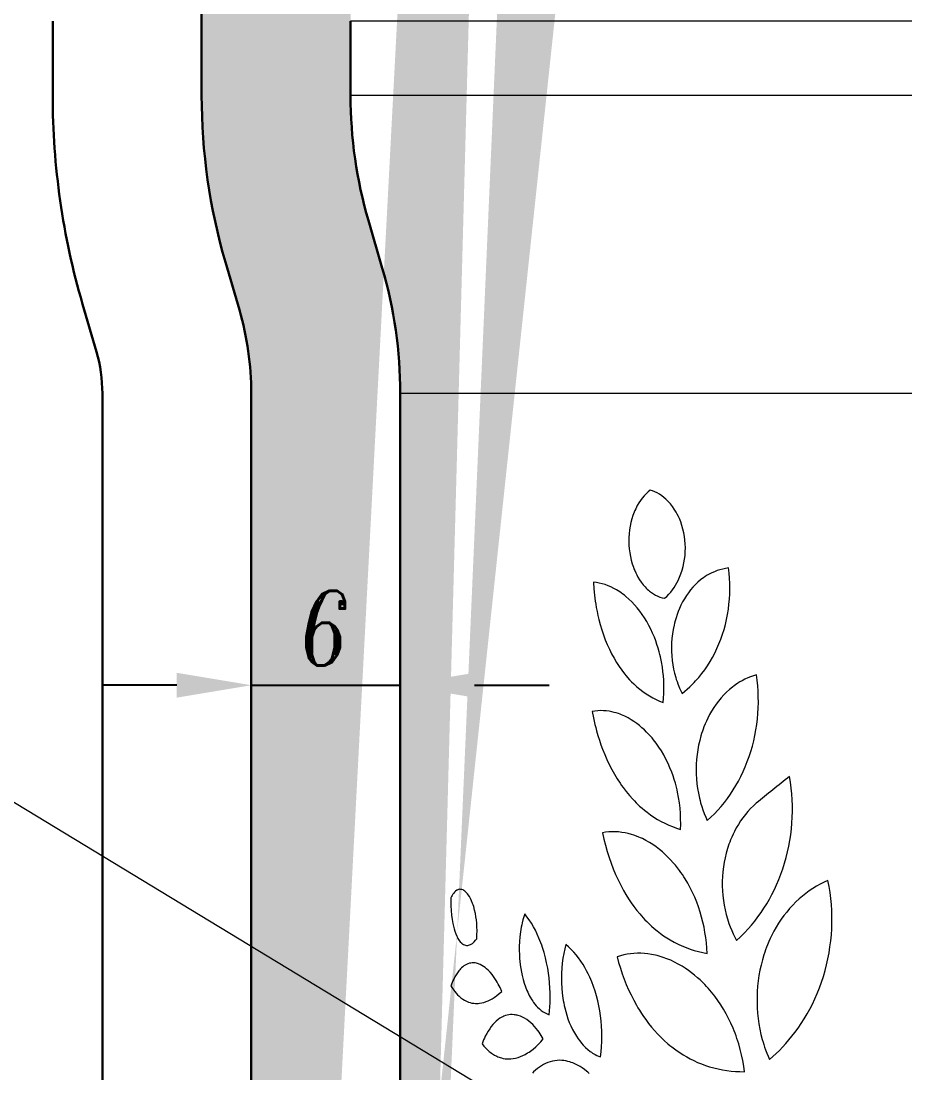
# Model space of a CAD drawing. Extents: x -234 to 1000, y -95 to 506.
# Drawn here: x 266.18 to 301.79, y 128.55 to 170.93 of the extents above; entities that cross this region are included whole.
import ezdxf

# ---------------------------------------------------------------- set-up
doc = ezdxf.new("R2010")
doc.units = 0
doc.header["$LTSCALE"] = 7
doc.header["$MEASUREMENT"] = 0
doc.layers.get('0').update_dxf_attribs({"linetype": 'CONTINUOUS', "lineweight": 15})
doc.layers.add('3', color=3, linetype='CONTINUOUS', lineweight=30)
doc.layers.add('8', color=250, linetype='CONTINUOUS', lineweight=15)
doc.styles.add('ITALICT', font='ITALICT.shx', dxfattribs={"width": 0.8, "height": 3})
doc.dimstyles.get("Standard").update_dxf_attribs({"dimtxt": 3, "dimasz": 3, "dimexe": 0.5, "dimexo": 0.5, "dimgap": 0.8, "dimtad": 1, "dimdsep": 46, "dimtxsty": 'ITALICT', "dimcen": 0.09, "dimazin": 2, "dimtfac": 1, "dimtmove": 0, "dimatfit": 3, "dimfxl": 1, "dimtolj": 1, "dimtzin": 0, "dimarcsym": 0})

# ---------------------------------------------------------------- blocks, each defined once
blk = doc.blocks.new('*D96')
at = {"color": 0, "lineweight": -2, "transparency": 16777216}
for p, q in [((272.4560759354107, 144.168280653143), (269.4560759354107, 144.168280653143)), ((275.4560759354107, 144.168280653143), (281.4560759354107, 144.168280653143)), ((284.4560759354107, 144.168280653143), (287.4560759354107, 144.168280653143))]:
    blk.add_line(p, q, dxfattribs=at)
at = {"color": 0, "transparency": 16777216}
for points in [[(272.4560759354107, 144.668280653143), (272.4560759354107, 143.668280653143), (275.4560759354107, 144.168280653143)], [(284.4560759354107, 144.668280653143), (284.4560759354107, 143.668280653143), (281.4560759354107, 144.168280653143)]]:
    blk.add_solid(points, dxfattribs=at)
at = {"color": 0, "transparency": 16777216, "insert": (278.4560759354107, 146.468280653143), "char_height": 3, "attachment_point": 5, "style": 'ITALICT'}
blk.add_mtext('\\A1;6', dxfattribs=at)

msp = doc.modelspace()

# ---------------------------------------------------------------- hatches: boundary and pattern name
at = {"layer": '8'}
h = msp.add_hatch(dxfattribs=at)
h.set_pattern_fill('DOTS', color=256, scale=15)
h.set_pattern_definition([(0, (0, 0), (0.46875, 0.9375), [0, -0.9375])])
edge = h.paths.add_edge_path()
edge.add_arc((295.40578817177, 286.325430056626), 5.000312179252119, 324.8539540579862, 330.0004993883266)
edge.add_arc((287.2587902111896, 280.8253117107142), 2.99999999999665, 340.278942250736, 450)
edge.add_line((273.4560881424421, 20.98490003489415), (273.4560881424421, 38.42531171071087))
edge.add_arc((297.4540556853615, 38.42569578672938), 23.997967545993, 163.7392040417844, 180.0009169916091)
edge.add_line((274.8055567398424, 46.48073089709202), (274.4160761819728, 45.14536443480809))
edge.add_arc((272.4560881424421, 54.89744923615478), 3, 334.791226949878, 359.9999999999999)
edge.add_arc((271.9255559707997, 47.32072826036973), 3, 343.739847747605, 377.1979934699169)
edge.add_arc((281.9560881424421, 50.42531171071087), 7.500000668880452, 154.7912269498781, 197.1979934699171)
edge.add_line((275.4560881424421, 54.89744923615477), (275.4560881424421, 70.95317423132276))
edge.add_arc((272.4560881424421, 70.95317423132276), 3, 359.9999999999999, 385.2087728227407)
edge.add_arc((272.4560881424421, 79.89744919009898), 3, 334.7912271772591, 359.9999999999999)
edge.add_arc((281.9560881424421, 75.42531171071086), 7.500000649264178, 154.7912271772591, 205.2087728227407)
edge.add_line((275.4560881424421, 79.89744919009898), (275.4560881424421, 155.9253117107109))
edge.add_arc((263.4550842471762, 155.9250527563908), 12.00100389805967, 0.001236312374883255, 16.26008745299724)
edge.add_line((274.9760548660755, 159.2853102702883), (274.4160573074817, 161.2053084392336))
edge.add_arc((297.4540556938767, 167.9249123790231), 23.9979675547571, 179.9990465850792, 196.2606350217499)
edge.add_line((273.4560881424421, 167.9253117107109), (273.4560881424421, 170.9253117107109))
edge.add_arc((399.4518916317252, 170.9258350595651), 125.99580349037, 170.5126619498151, 180.0002379895182)
edge.add_line((289.5881140162608, 277.9142879168995), (275.1794522185306, 191.6936779778323))
edge.add_arc((300.4370884550348, 276.1013327832954), 10.9994114701485, 160.2789422507346, 170.5130522220694)
edge.add_arc((346.6561182035185, 35.42531382134128), 67.20003006107632, 180.000001799556, 188.9892971125257)
edge.add_line((279.4560881424422, 35.42531171071084), (279.4560881424422, 38.42531171071084))
edge.add_arc((297.4540557353002, 38.42569577593676), 17.99796759695586, 163.7392040504338, 180.0012226556353)
edge.add_line((280.7360564041609, 45.38530316578896), (280.1760588455672, 43.46530499684365))
edge.add_arc((263.4599618841935, 50.42475327451174), 17.99609677850042, 343.7379944170088, 354.4830391178106)
edge.add_arc((280.8747756107327, 48.74255608117423), 0.5002251555612841, 354.4987975325045, 417.2648751053239)
edge.add_arc((281.9560881424422, 50.42531171071084), 1.500000668880452, 120.0000802926176, 237.2794860968102)
edge.add_arc((280.9561296716203, 52.15733931313299), 0.4999584709857929, 299.9969671046495, 360.0014672205528)
edge.add_line((281.4560881424422, 52.15735211598427), (281.4560881424422, 73.69325604664833))
edge.add_arc((280.9560802861939, 73.69325561763553), 0.50000785624852, 4.916047324820468e-05, 59.99976407107008)
edge.add_arc((281.9560881424422, 75.42531171071083), 1.500000649264178, 120.0000939530011, 239.9999197073824)
edge.add_arc((280.9561295974652, 77.15733933327566), 0.4999585451403595, 299.9969323260482, 360.0014649119636)
edge.add_line((281.4560881424422, 77.15735211598427), (281.4560881424422, 155.9253117107108))
edge.add_arc((263.4550842926921, 155.9250527662102), 18.00100385161253, 0.0008241999801786615, 16.26010906215272)
edge.add_line((280.7360564041609, 160.9653049968437), (280.1760588455672, 162.885303165789))
edge.add_arc((297.454055761982, 167.9249123916932), 17.99796762396967, 179.9987287845567, 196.2607959410545)
edge.add_line((279.4560881424422, 167.9253117107108), (279.4560881424422, 170.9253117107108))
edge.add_arc((399.4518916394022, 170.9258350585984), 119.9958034981012, 170.5126619499565, 180.0002498889486)
edge.add_line((295.5060478114372, 276.9253189609114), (281.0973845291609, 190.7047001384452))
edge.add_arc((300.4370871849795, 276.1013333041896), 4.99941013179629, 144.8510903737385, 170.5134208727572)
edge.add_line((299.4944801788179, 283.4469374716991), (296.3492766190047, 278.9795109294608))
edge.add_line((280.2810759354109, 24.92531171071008), (271.5342093656487, 19.87530192258959))
edge.add_line((299.7362073369774, 283.8253117107108), (287.2587902111896, 283.8253117107108))
h.paths.add_polyline_path([(295.2962778504327, 275.2522661111478), (295.4356193679956, 283.3582114136777), (291.6861733029488, 283.4226645385416), (291.5468317853859, 275.3167192360117)], flags=25)
h.paths.add_polyline_path([(276.8489330782679, 144.218280653143), (280.0632187925536, 144.218280653143), (280.0632187925536, 148.718280653143), (276.8489330782679, 148.718280653143)], flags=24)
h.paths.add_polyline_path([(278.0732675214168, 25.70722447784451), (278.0732675214168, 33.52865304927308), (274.3232675214168, 33.52865304927308), (274.3232675214168, 25.70722447784451)], flags=24)

# ---------------------------------------------------------------- linework, layer by layer
msp.add_line((223.3615863571325, 165.2330073771417), (288.0963164139263, 125.9933811687187))
at = {"layer": '3', "lineweight": 30, "ltscale": 0.075}
for p, q in [((267.4560881424421, 167.9253117107109), (267.4560881424421, 170.9253117107109)), ((273.4560881424421, 167.9253117107109), (273.4560881424421, 170.9253117107109)), ((279.4560881424422, 167.9253117107109), (279.4560881424422, 170.9253117107109))]:
    msp.add_line(p, q, dxfattribs=at)
at = {"layer": '3', "lineweight": 30, "ltscale": 0.0499999389648647}
for p, q in [((280.736056404161, 160.9653049968437), (280.1760588455672, 162.885303165789)), ((274.9760548660755, 159.2853102702884), (274.4160573074817, 161.2053084392337)), ((269.21605332799, 157.605315543733), (268.6560699250932, 159.5252651794559))]:
    msp.add_line(p, q, dxfattribs=at)
at = {"layer": '3', "lineweight": 30}
for p, q in [((269.4560881424421, 80.52433294327449), (269.4560881424421, 155.9253117107109)), ((275.4560881424421, 79.89744919009904), (275.4560881424421, 155.9253117107109)), ((281.4560881424422, 77.15735211598432), (281.4560881424422, 155.9253117107109))]:
    msp.add_line(p, q, dxfattribs=at)
for centre, radius, start, end in [((399.4518916317253, 170.9258350595652), 125.99580349037, 170.5126619498153, 180.0002379895182), ((297.4540556614878, 167.924912372023), 29.99796752170374, 179.9992372676117, 196.2606350262369), ((297.4540556938767, 167.9249123790232), 23.9979675547571, 179.9990465850792, 196.2606350217501), ((297.4540557619821, 167.9249123916933), 17.99796762396967, 179.9987287845567, 196.2607959410544), ((263.4550842926922, 155.9250527662102), 18.00100385161253, 0.000824199980178669, 16.26010906215279), ((263.4550842471763, 155.9250527563908), 12.00100389805967, 0.001236312374883251, 16.26008745299712), ((263.4550841106119, 155.9250527269282), 6.001004037418632, 0.002472699172012176, 16.26002256940744)]:
    msp.add_arc(centre, radius, start, end, dxfattribs=at)
at = {"layer": '8'}
for p, q in [((313.2560759354106, 170.9253117107109), (279.4560759354107, 170.9253117107109)), ((313.2560759354106, 167.9253117107109), (279.4560759354107, 167.9253117107109)), ((313.2560759354106, 155.9253117107109), (281.4560759354107, 155.9253117107109))]:
    msp.add_line(p, q, dxfattribs=at)
for points in [[(291.5309019852153, 152.0304600261406), (291.4439268875591, 151.9591251872734), (291.3608427811138, 151.8811832927422), (291.2818327713481, 151.7969852946953), (291.2071257400981, 151.7069584392265), (291.1368742752544, 151.6114689372734), (291.0712157059185, 151.5109440349297), (291.010302619981, 151.4057804607109), (290.9770384598247, 151.3425480388359), (290.9454222488872, 151.2779575847343), (290.9154234695903, 151.2119328044609), (290.8871031570903, 151.1447178386406), (290.8356810379497, 151.0071903728203), (290.7911101150981, 150.8658329509453), (290.753466682481, 150.721225407), (290.7225828934185, 150.5730015300468), (290.6987639236919, 150.4225956462578), (290.6819945145122, 150.2705265544609), (290.6723051834575, 150.1173435710625), (290.6697111893169, 149.9636265300468), (290.6742277908794, 149.8099400066093), (290.685839729356, 149.6568485759453), (290.7045622635356, 149.504932072039), (290.7303648758403, 149.354770328875), (290.76324756627, 149.2069736980156), (290.8031492996685, 149.0621220134453), (290.8500242996685, 148.9208408855156), (290.8760557938091, 148.8517185710625), (290.9037962723247, 148.7837101482109), (290.9434691238872, 148.6949039958672), (290.986132698106, 148.6084019206718), (291.0317564774028, 148.5243870280937), (291.0973387527935, 148.416309025164), (291.16803272252, 148.3134495280937), (291.24371631627, 148.2162968181328), (291.3241911697856, 148.125293400164), (291.366503791856, 148.0819126628593), (291.4099455643169, 148.0402714275078), (291.4537840652935, 148.001025822039), (291.4986449051372, 147.9635807536797), (291.5785094070903, 147.9032322429375), (291.6611357498638, 147.8486210368828), (291.7463255691997, 147.7999760173515), (291.8338194656841, 147.7575108073906), (291.923388557481, 147.7214085124687), (292.0147429275981, 147.6918369792656), (292.1075926590435, 147.6689030193047)], [(292.1075926590435, 147.6689030193047), (292.1935301590435, 147.7470432780937), (292.2758665848247, 147.831348087664), (292.3542815018169, 147.9213902019218), (292.4284697342388, 148.0167271159843), (292.489794807481, 148.1042057536797), (292.5476408768169, 148.1952396892265), (292.6019163895122, 148.289584782), (292.6524992752544, 148.386996891375), (292.6840849686138, 148.4533878825859), (292.7139616775981, 148.5209538005547), (292.7422209549419, 148.589893009539), (292.7687254715435, 148.6598545573906), (292.8162871170513, 148.8023258708672), (292.8566313553325, 148.9480778239922), (292.8896361160747, 149.0965000652031), (292.9152098465435, 149.2470585368828), (292.9332762527935, 149.3991734050468), (292.9437895584575, 149.5523258708672), (292.9467345047466, 149.7051884196953), (292.9421721268169, 149.8579899333672), (292.9301024246685, 150.0102268718437), (292.9105711746685, 150.1613346599297), (292.8836241531841, 150.3107792400078), (292.8493376541606, 150.4579960368828), (292.8078032303325, 150.6024204753593), (292.7591429520122, 150.7435032390312), (292.7321806717388, 150.8126255534843), (292.7034941483013, 150.8806797527031), (292.6626158524028, 150.9696842693047), (292.6187620926372, 151.0565067790703), (292.5719939041606, 151.1410099528984), (292.5003386307231, 151.2572666667656), (292.4230986404888, 151.3679386638359), (292.3824797440044, 151.4210239909843), (292.3405638504497, 151.4725071452812), (292.2827025223247, 151.5385777019218), (292.22272022252, 151.6015659831718), (292.160693244981, 151.6613194011406), (292.0781279373638, 151.7331425212578), (291.9926176834575, 151.7990757487968), (291.9044371414653, 151.8587986491875), (291.8138609695903, 151.9120518230156), (291.7212096024028, 151.9585606120781), (291.626772956895, 151.9981113933281), (291.5309019852153, 152.0304600261406)], [(294.6823149490825, 148.8905521892265), (294.5670653152935, 148.8732487224297), (294.452929573106, 148.8497044109062), (294.340136604356, 148.8199497722343), (294.2289610672466, 148.7840916179375), (294.1196013260356, 148.7422062419609), (294.0122862625591, 148.6944004558281), (293.9072294998638, 148.6407963298515), (293.82721241002, 148.5952030681328), (293.7487517166606, 148.5462528728203), (293.6719542313091, 148.4940220378593), (293.6154967117778, 148.4527622722343), (293.5600615311138, 148.4097324870781), (293.4523192215435, 148.3185612224297), (293.3489867020122, 148.2207981609062), (293.2502470779888, 148.1167942546562), (293.1575804520122, 148.0084110759453), (293.0697203445903, 147.8946262859062), (292.9868346024028, 147.7757298015312), (292.9090147781841, 147.6521030925468), (292.8363829422466, 147.5240513347343), (292.7690001297466, 147.3919407390312), (292.7069731522075, 147.2561069987968), (292.6571226883403, 147.1344639323906), (292.6114378738872, 147.0104557536797), (292.5699492264263, 146.8843113445), (292.5327025223247, 146.7562443278984), (292.5102110672466, 146.6699100993828), (292.4896117020122, 146.5828892253593), (292.4540892410747, 146.407016422625), (292.4265929031841, 146.2323643230156), (292.4064207840435, 146.056201603289), (292.393603401231, 145.878955509539), (292.3881254959575, 145.7011143230156), (292.3900175858013, 145.5231052898125), (292.3992644119731, 145.3454166911797), (292.4158659744731, 145.1685215495781), (292.4398222733013, 144.9928776286797), (292.4711180496685, 144.8189884685234), (292.5097227859966, 144.6473270915703), (292.5556059647075, 144.4783817790703), (292.5815153885356, 144.3942753337578), (292.6092711258403, 144.3110538982109), (292.6382780838481, 144.2303349040703), (292.6690245438091, 144.1505924724297), (292.713183479356, 144.0448490642265), (292.7604857254497, 143.9411045573906), (292.8109007645122, 143.8395115398125)], [(292.8109007645122, 143.8395115398125), (292.9188872147075, 143.9242588542656), (293.024706916856, 144.0134312175468), (293.1282683182231, 144.1068760417656), (293.2294188309185, 144.2044559978203), (293.2953215408794, 144.2716099284843), (293.3600798416606, 144.3405033611015), (293.4239226150981, 144.4113651775078), (293.4865294266216, 144.4838902019218), (293.6077452469341, 144.6334263347343), (293.7237273025981, 144.7890659831718), (293.8342619705669, 144.950473453875), (293.9391661453716, 145.1172825359062), (294.0382414627544, 145.2891575359062), (294.1312895584575, 145.4657780193047), (294.2187224197856, 145.6479679607109), (294.2997618484966, 145.834277775164), (294.3742705154888, 146.0243717693047), (294.4420958328716, 146.2178989909843), (294.5031615066997, 146.4145084880547), (294.5573607254497, 146.6138645671562), (294.6045714188091, 146.8156315349297), (294.6447478104106, 147.0194584392265), (294.67779834752, 147.2250095866875), (294.7036925125591, 147.4319492839531), (294.7223845291606, 147.6399113200859), (294.7338438797466, 147.8485905193047), (294.7380400467388, 148.0576206706718), (294.7349730301372, 148.2666660808281), (294.7246428299419, 148.475391056414), (294.707079963731, 148.6834751628593), (294.6823149490825, 148.8905521892265)], [(289.2424193191997, 148.3177677653984), (289.2431059647075, 148.3039280437187), (289.2599211502544, 148.0517307780937), (289.284487800645, 147.8006626628593), (289.2996702957622, 147.6757084392265), (289.3168059158794, 147.5512119792656), (289.3358794022075, 147.4272190593437), (289.3569060135356, 147.3038059734062), (289.387988166856, 147.1402622722343), (289.4225340652935, 146.9779850505547), (289.4605742264263, 146.8171268962578), (289.5158110428325, 146.6084171794609), (289.5770750809185, 146.4027592204765), (289.6443663406841, 146.200488712664), (289.7177000809185, 146.00198712575), (289.7970915604106, 145.8076054118828), (289.8825102615825, 145.6176945232109), (289.9739561844341, 145.4326206706718), (290.0713988113872, 145.252734806414), (290.1693907547466, 145.0871769450859), (290.2727080154888, 144.9269596599297), (290.3813200760356, 144.7723881267265), (290.4951353836528, 144.6237980388359), (290.5539732742778, 144.5518375896172), (290.614077644395, 144.481494572039), (290.6961699295513, 144.3902927898125), (290.7804594803325, 144.3021275066093), (290.8669005203716, 144.217075016375), (290.9854460525981, 144.108676578875), (291.1076231766216, 144.0061985515312), (291.2333403397075, 143.9098240398125), (291.3624602127544, 143.8197514079765), (291.4948149490825, 143.736133243914), (291.6302519608013, 143.6591679118828), (291.76861866002, 143.5889622234062), (291.9097014236919, 143.525684025164), (292.0533171463481, 143.4694553874687)], [(292.0533171463481, 143.4694553874687), (292.0689421463481, 143.6498905681328), (292.0788451004497, 143.8311192058281), (292.0829802322856, 144.0127598308281), (292.0813780594341, 144.19436993825), (292.07428272252, 144.3708073161797), (292.0617399979106, 144.5467411540703), (292.0437804031841, 144.7219425700859), (292.0204344559185, 144.8961369060234), (291.9853087234966, 145.1036564372734), (291.9425230789653, 145.3089329265312), (291.918276863145, 145.4106022380547), (291.892138557481, 145.511523868914), (291.849429206895, 145.6614414714531), (291.8025694656841, 145.8093906902031), (291.7515898514263, 145.9551731609062), (291.6965513992778, 146.0985905193047), (291.6273222733013, 146.2626530193047), (291.552783088731, 146.42288556325), (291.4730711746685, 146.5789829753593), (291.3883086014263, 146.7305943034843), (291.2986632156841, 146.8773991130547), (291.2043028641216, 147.0190617107109), (291.1053801346294, 147.1552464030937), (291.0021086502544, 147.2856174968437), (290.894579963731, 147.409961368914), (290.7830992508403, 147.5278049968437), (290.6678953934185, 147.6388126872734), (290.5492583084575, 147.7426334880547), (290.4887266922466, 147.7917515300468), (290.4274321365825, 147.8389469646172), (290.3654356766216, 147.8841740153984), (290.3027373123638, 147.9274021648125), (290.2394133377544, 147.9685856364922), (290.1754790115825, 148.0076786540703), (290.0622893143169, 148.0709873698906), (289.9476195145122, 148.1276127361015), (289.8317137527935, 148.1773563884453), (289.7148314285747, 148.2200657390312), (289.5971861649028, 148.2555881999687), (289.479052619981, 148.2837864421562), (289.3607207108013, 148.3045383952812), (289.2424193191997, 148.3177677653984)], [(295.8059416580669, 144.5889317058281), (295.6884947586528, 144.5514713786797), (295.5726805496685, 144.5088535808281), (295.4586363602153, 144.4611698650078), (295.3465452957622, 144.408481266375), (295.2365446854106, 144.350879337664), (295.1465941238872, 144.2992130778984), (295.0582762527935, 144.2442661784843), (294.9716826248638, 144.1861149333672), (294.9079161453716, 144.1404453777031), (294.8451720047466, 144.0930363200859), (294.7229338455669, 143.9931522868828), (294.6053190994731, 143.8868595622734), (294.4923735428325, 143.7743259929375), (294.3842802811138, 143.6558414958672), (294.2811766434185, 143.5316959880547), (294.1832152176372, 143.4021793864922), (294.0905333328716, 143.2675968669609), (294.003237800645, 143.1282993816093), (293.921435432481, 142.9845615886406), (293.8451872635356, 142.8367344402031), (293.7917052078716, 142.7233616374687), (293.7414122391216, 142.6079899333672), (293.6943541336528, 142.490771915789), (293.6613035965435, 142.4020573161797), (293.6300841141216, 142.3124271892265), (293.6004668045513, 142.2212711833672), (293.5727110672466, 142.1293064616875), (293.5229826736919, 141.943881657), (293.4806700516216, 141.755908634539), (293.4458342361919, 141.5657993816093), (293.418276863145, 141.3725163005547), (293.3983183670513, 141.1779057048515), (293.3859740066997, 140.9823490642265), (293.3812285233013, 140.7863041423515), (293.3841124344341, 140.5901676677422), (293.3946257400981, 140.3943821452812), (293.4127684402935, 140.1993748210625), (293.4385100174419, 140.0055729411797), (293.4718504715435, 139.8134495280937), (293.51275928502, 139.6234165691093), (293.5360441971294, 139.52933087575), (293.5612059402935, 139.4359318278984), (293.6053801346294, 139.2880741618828), (293.654345588731, 139.1423527263359), (293.708056526231, 138.9990116618828), (293.7664824295513, 138.8582493327812), (293.8296080399028, 138.7203098796562)], [(293.8296080399028, 138.7203098796562), (293.9754362869731, 138.8527103923515), (294.1172667313091, 138.9916721843437), (294.2548857498638, 139.1369663737968), (294.3880797195903, 139.2883030437187), (294.516650276231, 139.4454533122734), (294.6403685379497, 139.6081120036797), (294.759081916856, 139.7760502361015), (294.872607307481, 139.9489933513359), (294.980776863145, 140.1266514323906), (295.0834379959575, 140.3087650798515), (295.1804381180278, 140.4950748943047), (295.2716551590435, 140.6853214763359), (295.3593474197856, 140.8849369548515), (295.4406462479106, 141.0881535075859), (295.515429573106, 141.2946506999687), (295.5835905838481, 141.5041691325859), (295.6450377274028, 141.7164036296562), (295.6996641922466, 141.9310642741875), (295.7474089432231, 142.1478458903984), (295.7881956863872, 142.3664738200859), (295.8219786453716, 142.5866428874687), (295.8487120438091, 142.8080479167656), (295.8683348465435, 143.0304142497734), (295.8808317947856, 143.2534367107109), (295.8861876297466, 143.4768101237968), (295.8844023514263, 143.7002750896172), (295.8754607010356, 143.9235111736015), (295.8593931961528, 144.1462131999687), (295.8361998367778, 144.3681217693047), (295.8059416580669, 144.5889317058281)], [(292.7503386307231, 138.3614994548515), (292.7572966385356, 138.5764805339531), (292.7563658524028, 138.7916294597343), (292.7475615311138, 139.0065189861015), (292.7308684158794, 139.2207218669609), (292.706347541856, 139.4338108562187), (292.6740141678325, 139.6453587077812), (292.6339598465435, 139.8549229167656), (292.6110411453716, 139.9588200114922), (292.586230354356, 140.0620762370781), (292.54547412877, 140.2155796550468), (292.5004912186138, 140.3673130534843), (292.4513579178325, 140.5170628093437), (292.3981047440044, 140.6646610759453), (292.3263731766216, 140.8446232341484), (292.2485228348247, 141.0206028484062), (292.1646757889263, 141.1922794841484), (292.074999885606, 141.3592411540703), (291.9796629715435, 141.5211369060234), (291.8788328934185, 141.6775852702812), (291.7727232742778, 141.8282047771172), (291.6615782547466, 141.9725834392265), (291.6041746902935, 142.0423161052422), (291.5455961990825, 142.1103550456718), (291.4657316971294, 142.1983219646172), (291.3839293289653, 142.2830845378593), (291.3002501297466, 142.3644901775078), (291.1974974441997, 142.4576298259453), (291.09234912877, 142.5456120036797), (290.9849577713481, 142.6282383464531), (290.8755064774028, 142.7053410075859), (290.7641783524028, 142.7767368816093), (290.6376372147075, 142.8496281169609), (290.5092497635356, 142.9149204753593), (290.3793059158794, 142.9724155925468), (290.3138304520122, 142.9981571696953), (290.2480803299419, 143.0218845866875), (290.1600523758403, 143.0503117107109), (290.0717039871685, 143.0750614665703), (289.9830961990825, 143.0960575603203), (289.8689909744731, 143.117480900164), (289.7548552322856, 143.1325871013359), (289.6408720779888, 143.1412846111015), (289.5272856522075, 143.1435734294609), (289.4142638016216, 143.1393772624687), (289.3020354080669, 143.1287266277031), (289.1907988358013, 143.1115910075859)], [(289.1907988358013, 143.1115910075859), (289.2427092361919, 142.8492771648125), (289.3018980789653, 142.5898014568047), (289.3342467117778, 142.4612614177422), (289.3684111404888, 142.3335758708672), (289.4231138992778, 142.1437565349297), (289.4819670486919, 141.9561649821953), (289.544970588731, 141.7709843181328), (289.6121702957622, 141.5883823894218), (289.6958342361919, 141.3788639568047), (289.785204963731, 141.1734196208672), (289.8802672195903, 140.9723545573906), (289.9810362625591, 140.7759586833672), (290.0874968338481, 140.5845524333672), (290.1996184158794, 140.3984409831718), (290.3173704910747, 140.2179295085625), (290.3783446121685, 140.1298710368828), (290.4407072830669, 140.0433231853203), (290.5634794998638, 139.882617618914), (290.691226081895, 139.727817203875), (290.8238707352153, 139.5791965984062), (290.8924284744731, 139.5068546794609), (290.9621763992778, 139.4361607097343), (291.0322447586528, 139.3679996989922), (291.1034727859966, 139.3015171550468), (291.2007933426372, 139.2150303386406), (291.300097541856, 139.1316868327812), (291.4013701248638, 139.051562931414), (291.539370613145, 138.9498325847343), (291.6806517410747, 138.8540684245781), (291.8251066971294, 138.764438297625), (291.9725981522075, 138.6810337566093), (292.1229887772075, 138.6039921306328), (292.2761107254497, 138.5334354900078), (292.4318266678325, 138.4694401286797), (292.5899687576763, 138.4120975993828), (292.7503386307231, 138.3614994548515)], [(295.0123320389263, 133.8869511150078), (295.1713438797466, 134.0347019695), (295.3260222244731, 134.1891972087578), (295.4760161209575, 134.3500706218437), (295.6125670242778, 134.5069157146172), (295.7446623611919, 134.668994572039), (295.872119026231, 134.8360935710625), (295.9948149490825, 135.0080296062187), (296.1125670242778, 135.1845432780937), (296.2252379227153, 135.3654514812187), (296.3326903152935, 135.5504795573906), (296.4347868729106, 135.7394444011406), (296.5313902664653, 135.9321018718437), (296.6224089432231, 136.128223087664), (296.7132139969341, 136.3410679362968), (296.797411994981, 136.5573307536797), (296.8748656082622, 136.7767368816093), (296.9454985428325, 136.9990421794609), (297.0092039871685, 137.2239414714531), (297.0658903885356, 137.4511753581718), (297.1154814529888, 137.680453922625), (297.1579314041606, 137.9115177653984), (297.1931486893169, 138.1440617107109), (297.2211180496685, 138.3778111003593), (297.2417937088481, 138.6124912761406), (297.2551451492778, 138.8478275798515), (297.2611571121685, 139.0835300945), (297.259814338731, 139.3193241618828), (297.2511168289653, 139.5549198650078), (297.2350951004497, 139.7900425456718), (297.2117491531841, 140.0244175456718), (297.1811247635356, 140.2577549480156), (297.1432524490825, 140.4897800945)], [(295.8041563797466, 139.4107243083672), (295.6867247391216, 139.3057285808281), (295.57379444127, 139.1948582195), (295.4655333328716, 139.0783573650078), (295.362109260606, 138.9564854167656), (295.2636442947856, 138.8295322917656), (295.1702910233013, 138.6977573894218), (295.0821409988872, 138.5614506267265), (294.999316291856, 138.4209171794609), (294.9218931961528, 138.276416447039), (294.8674040604106, 138.1656376384453), (294.8160429764263, 138.0529209636406), (294.7678252029888, 137.9383884929375), (294.7337218094341, 137.8513828777031), (294.7014189529888, 137.763476993914), (294.6421995926372, 137.5851780437187), (294.5902281570903, 137.4039341472343), (294.5455199051372, 137.2201115153984), (294.5081358719341, 137.0341373943047), (294.478076057481, 136.8463932536797), (294.45514209752, 136.6550022624687), (294.439745979356, 136.4625584148125), (294.4319029617778, 136.2694736980156), (294.4316130447856, 136.0761448405937), (294.4388914871685, 135.8829533122734), (294.4537230301372, 135.6903416179375), (294.476122932481, 135.4986912273125), (294.5060454178325, 135.3084446452812), (294.5434904861919, 135.1199986003593), (294.588427619981, 134.9337803386406), (294.6407957840435, 134.7502323650078), (294.6697722244731, 134.6595798991875), (294.7005797195903, 134.5697361491875), (294.7536955643169, 134.4278446696953), (294.8114653397075, 134.2884098552422), (294.8738585281841, 134.151645328875), (294.9408293533794, 134.0177494548515), (295.0123320389263, 133.8869511150078)], [(293.8191099930278, 133.366000797625), (293.8087797928325, 133.5785099528984), (293.7914305496685, 133.7903934978203), (293.7671080399028, 134.0013157390312), (293.7358427811138, 134.2109409831718), (293.6976805496685, 134.4189640544609), (293.6526823807231, 134.62503400075), (293.6009245682231, 134.8288456462578), (293.5424834061138, 135.0300480388359), (293.4757719803325, 135.2331425212578), (293.4022551346294, 135.4328190349297), (293.3220396805278, 135.6287266277031), (293.2352782059185, 135.8204990886406), (293.1421080399028, 136.0077854655937), (293.0426970291606, 136.190219547625), (292.9372130203716, 136.3674046062187), (292.8820524979106, 136.4542728923515), (292.8254271316997, 136.5396763347343), (292.7678557205669, 136.6229282878593), (292.7088957596294, 136.704639103289), (292.6278715897075, 136.81155743825), (292.5445128250591, 136.9155460857109), (292.4588957596294, 137.0164829753593), (292.3532591629497, 137.1334568523125), (292.2446013260356, 137.2457005046562), (292.1330900955669, 137.3530308269218), (292.018847541856, 137.4552647136406), (291.9020567703716, 137.5522343181328), (291.7691679764263, 137.6537968181328), (291.6335478592388, 137.748340275164), (291.4954558182231, 137.8356205486015), (291.3551359940044, 137.9154087566093), (291.2128935623638, 137.9874912761406), (291.1411314774028, 138.0205723308281), (291.0689879227153, 138.0516392253593), (290.9722929764263, 138.089893009539), (290.8750792313091, 138.1244846843437), (290.7774534988872, 138.1553532146172), (290.646777229356, 138.1906315349297), (290.5157500076763, 138.2191044353203), (290.384570198106, 138.2406803630547), (290.2534972000591, 138.2552830241875), (290.1227293777935, 138.2628361247734), (289.9925108719341, 138.2633091472343), (289.8630400467388, 138.2566715739922), (289.7345763016216, 138.2429081462578), (289.6073332596294, 138.2220341228203)], [(289.6073332596294, 138.2220341228203), (289.663378791856, 137.968539860125), (289.7262602615825, 137.7177769206718), (289.795947151231, 137.4702335857109), (289.8708830643169, 137.2310673259453), (289.9524260330669, 136.9956394695), (290.040576057481, 136.7643162273125), (290.1336851883403, 136.541293766375), (290.233203010606, 136.3228794597343), (290.2856169510356, 136.2149693034843), (290.339663581895, 136.1083714030937), (290.3947783279888, 136.0041233562187), (290.451464729356, 135.9012486003593), (290.5499449539653, 135.7320744060234), (290.6528502274028, 135.5670353435234), (290.7601500320903, 135.4063145183281), (290.8718138504497, 135.2501408122734), (290.9877806473247, 135.098682072039), (291.1080199051372, 134.95218243825), (291.1763487625591, 134.873325016375), (291.2459593582622, 134.7960850261406), (291.3161040115825, 134.721240665789), (291.3874693680278, 134.6480289958672), (291.4850188065044, 134.552539493914), (291.5847044754497, 134.4601170085625), (291.6865111160747, 134.3708378337578), (291.8113890457622, 134.2679478191093), (291.9391508865825, 134.1697880290703), (292.0697508621685, 134.076465275164), (292.2030669022075, 133.9881016277031), (292.3390074539653, 133.9047733806328), (292.4930449295513, 133.8182255290703), (292.6500578690044, 133.7381321452812), (292.8099242020122, 133.664600040789), (292.972460823106, 133.5977360271172), (293.137499885606, 133.537631657), (293.3048735428325, 133.4843327068047), (293.4743986893169, 133.4379307292656), (293.6458769608013, 133.39847150075), (293.8191099930278, 133.366000797625)], [(298.6920347977153, 136.3028599284843), (298.5347014236919, 136.231250431414), (298.3803282547466, 136.153125431414), (298.2291136551372, 136.068637516375), (298.0813017654888, 135.9779087566093), (297.9370451736919, 135.8810764812187), (297.7965269852153, 135.7783237956718), (297.6599455643169, 135.6697880290703), (297.5274534988872, 135.5556675456718), (297.3991881180278, 135.4361454509453), (297.2707243729106, 135.3065830730156), (297.1471281815044, 135.1716190837578), (297.0285521316997, 135.0314823650078), (296.915087776231, 134.8864017986015), (296.8068571854106, 134.736606266375), (296.7039824295513, 134.5823551677422), (296.6065550613872, 134.42386212575), (296.5146361160747, 134.2614017986015), (296.4283171463481, 134.0952183269218), (296.3672972488872, 133.9682804607109), (296.3094969559185, 133.8394962810234), (296.2549162674419, 133.7089725993828), (296.2161589432231, 133.6100956462578), (296.1792326736919, 133.5103489421562), (296.1440764236919, 133.4095646403984), (296.1107817459575, 133.3080021403984), (296.049853401231, 133.1028782390312), (295.996386604356, 132.8951603435234), (295.9504423904888, 132.6851841472343), (295.9120360184185, 132.4732853435234), (295.8810454178325, 132.2588078044609), (295.857714729356, 132.0430637859062), (295.8420286941997, 131.8264194987968), (295.8340178299419, 131.6092258952812), (295.8336821365825, 131.3918034099297), (295.8410216141216, 131.1745182536797), (295.85602100377, 130.9577366374687), (295.8786955643169, 130.7418095134453), (295.9090300369731, 130.5270725749687), (295.9469939041606, 130.3139225505547), (295.9925719070903, 130.1026951335625), (296.0457335281841, 129.8937412761406), (296.0751982498638, 129.790088322039), (296.1065398025981, 129.6871220134453), (296.1396513748638, 129.585239078875), (296.1746397781841, 129.4841343425468), (296.2242461014263, 129.3504520915703), (296.277148323106, 129.2183567546562), (296.3333311844341, 129.0879551433281)], [(296.3333311844341, 129.0879551433281), (296.4696837234966, 129.2069279216484), (296.6033049393169, 129.3303104900078), (296.7340575027935, 129.4579807780937), (296.8617735672466, 129.5897251628593), (296.9907561111919, 129.7304111980156), (297.1162291336528, 129.8752018474297), (297.2380400467388, 130.023975040789), (297.3561125565044, 130.176562931414), (297.4873076248638, 130.3568607829765), (297.6133147049419, 130.5419346355156), (297.7339659500591, 130.7316013835625), (297.8490935135356, 130.9255558513359), (297.9585142899028, 131.1235386394218), (298.0620909500591, 131.325244572039), (298.1596709061138, 131.5304752849297), (298.2564574051372, 131.7516056560234), (298.3463316727153, 131.9762455486015), (298.4291716385356, 132.2041203044609), (298.5048552322856, 132.4349705241875), (298.573290901231, 132.668506290789), (298.6343870926372, 132.9044376872734), (298.6880675125591, 133.1425053142265), (298.7342406082622, 133.3824345134453), (298.7728758621685, 133.6239201091484), (298.8039122391216, 133.8666874431328), (298.8272887039653, 134.1104618571953), (298.8430052566997, 134.3549686931328), (298.8510161209575, 134.599902775164), (298.8513212967388, 134.8449894450859), (298.8439360428325, 135.0899540446953), (298.8288451004497, 135.3344913982109), (298.8060637283794, 135.5783421062187), (298.7756529617778, 135.8212162517265), (298.7376280594341, 136.0628086589531), (298.6920347977153, 136.3028599284843)], [(284.5380430984966, 133.9569431804375), (284.5476408768169, 134.1132694743828), (284.5508604813091, 134.2710606120781), (284.5477019119731, 134.4288517497734), (284.5381651688091, 134.5852085612968), (284.5253477859966, 134.7140385173515), (284.5081358719341, 134.8408390544609), (284.4865752029888, 134.964893009539), (284.4549132156841, 135.1096073650078), (284.4170866775981, 135.2481724284843), (284.3959074783794, 135.3147160075859), (284.3732634354106, 135.3791691325859), (284.3340636063091, 135.4773899577812), (284.2913847733013, 135.5688053630547), (284.2454710770122, 135.6524845622734), (284.196581916856, 135.7274662517265), (284.1711302566997, 135.7614170573906), (284.145068244981, 135.7928349040703), (284.1196165848247, 135.8204227946953), (284.0937071609966, 135.845492985125), (284.0585356522075, 135.8748661540703), (284.0227843094341, 135.8994022868828), (283.9865904617778, 135.9189182780937), (283.9455443191997, 135.9346806071953), (283.9043913650981, 135.9437290691093), (283.863329963731, 135.9459568523125), (283.8226195145122, 135.9413181804375), (283.7997008133403, 135.9356266521172), (283.7770109940044, 135.9277378581718), (283.754443244981, 135.9176060222343), (283.7321806717388, 135.905322697039), (283.6888762283794, 135.8744999431328), (283.6471892166606, 135.8356358073906), (283.6116667557231, 135.7946506999687), (283.5777159500591, 135.7480045818047), (283.5454283524028, 135.6960636638359), (283.5223570633403, 135.653857853289), (283.500292854356, 135.6090580486015)], [(283.500292854356, 135.6090580486015), (283.4969054031841, 135.472461368914), (283.4986449051372, 135.278598453875), (283.5080443191997, 135.0861393474297), (283.5238371658794, 134.9088779948906), (283.5465269852153, 134.7354923747734), (283.5605192947856, 134.6507755778984), (283.5762816238872, 134.567676212664), (283.6001158524028, 134.4598576091484), (283.6271544266216, 134.3560673259453), (283.6574431229106, 134.2569920085625), (283.69537647252, 134.1520725749687), (283.7373381424419, 134.0551487468437), (283.7606230545513, 134.0084568523125), (283.784960823106, 133.9643436931328), (283.8085661697856, 133.9256779216484), (283.8330260086528, 133.8894993327812), (283.8764982986919, 133.8341099284843), (283.9222136307231, 133.7867924236015), (283.945849494981, 133.7663456462578), (283.9699736404888, 133.7481266521172), (284.0094633865825, 133.7237125896172), (284.0499296951763, 133.7053410075859), (284.0911894608013, 133.693149235125), (284.1330443191997, 133.6872440837578), (284.1752959061138, 133.6876865886406), (284.2115965652935, 133.6930729411797), (284.2478819656841, 133.7030674480156), (284.2840300369731, 133.717563297625), (284.3105803299419, 133.7311283611015), (284.3369169998638, 133.7470585368828), (284.3637572098247, 133.7658573650078), (284.3902617264263, 133.7870365642265), (284.4414091873638, 133.835498478289), (284.490771369981, 133.8923527263359), (284.5380430984966, 133.9569431804375)], [(286.4714232254497, 134.95413556325), (286.4348479080669, 134.8385960124687), (286.4016905594341, 134.7204319499687), (286.3719206619731, 134.599902775164), (286.3519774246685, 134.5088535808281), (286.3338957596294, 134.4167667888359), (286.31744678502, 134.3222538493828), (286.3029051590435, 134.2269016765312), (286.2797423172466, 134.0356632732109), (286.2640867996685, 133.8423954509453), (286.255908088731, 133.6479679607109), (286.2552061844341, 133.4531284831718), (286.2577696609966, 133.3522984050468), (286.2623320389263, 133.2516666911797), (286.2688933182231, 133.1514927409843), (286.2774534988872, 133.0516850017265), (286.2940855789653, 132.9028202556328), (286.3152647781841, 132.7554661296562), (286.3410063553325, 132.6100040935234), (286.3713408279888, 132.4668919109062), (286.410449104356, 132.3111607097343), (286.4552794266216, 132.1594883464531), (286.5058012772075, 132.0125462077812), (286.5620451736919, 131.8710056804375), (286.593066291856, 131.8007694743828), (286.6255827713481, 131.7322422527031), (286.6579008865825, 131.6686741374687), (286.6915617752544, 131.6067997478203), (286.7596617508403, 131.4934269450859), (286.7955199051372, 131.4393650554375), (286.832568244981, 131.3871647380547), (286.8837462234966, 131.3205753825859), (286.9369688797466, 131.257602360125), (286.9921294022075, 131.1984440349297), (287.0637388992778, 131.1301151775078), (287.1381407547466, 131.0683475993828), (287.215136604356, 131.0134464763359), (287.2945433426372, 130.9657017253593), (287.3761320877544, 130.9253727458672), (287.4596129227153, 130.8927036784843)], [(287.4596129227153, 130.8927036784843), (287.474917488145, 131.0533482097343), (287.4863615799419, 131.2148167155937), (287.4939299393169, 131.3768345378593), (287.4979124832622, 131.5771366618828), (287.4959593582622, 131.7775150798515), (287.488085823106, 131.9776035808281), (287.4743071365825, 132.1769901775078), (287.454638557481, 132.3752018474297), (287.4291411209575, 132.5717960857109), (287.3978300858013, 132.7663761638359), (287.356249885606, 132.980029728289), (287.3076506424419, 133.1902042888359), (287.2520933914653, 133.3963047527031), (287.189745979356, 133.59769025075), (287.156069831895, 133.6964298747734), (287.1207457352153, 133.793750431414), (287.0838194656841, 133.8895145915703), (287.0453062820903, 133.9836613200859), (286.97564991002, 134.1411015056328), (286.9015684891216, 134.2930790446953), (286.8232298660747, 134.4391361736015), (286.7408324051372, 134.5787540935234), (286.6545744705669, 134.711459782), (286.5646849441997, 134.8367496989922), (286.4714232254497, 134.95413556325)], [(288.1356383133403, 133.7229191325859), (288.0883360672466, 133.5428501628593), (288.0479307938091, 133.3588139079765), (288.0146055984966, 133.1722904704765), (287.987124519395, 132.9738499187187), (287.9673186111919, 132.7734257243828), (287.9551573563091, 132.5716129802422), (287.9506407547466, 132.3690372966484), (287.9537688065044, 132.1663395427422), (287.9645720291606, 131.964145328875), (287.9830504227153, 131.7631260417656), (288.0092192459575, 131.5639530681328), (288.025195198106, 131.4652287028984), (288.0430937576763, 131.36722150075), (288.0629301834575, 131.2700840495781), (288.0846739578716, 131.1738163493828), (288.1235228348247, 131.0218235515312), (288.167300300645, 130.8726841472343), (288.2160368729106, 130.7267948650078), (288.2697172928325, 130.584506657), (288.3283415604106, 130.4462009929375), (288.3982725906841, 130.2995640300468), (288.4357634354106, 130.227832462664), (288.4747343826763, 130.1576420329765), (288.5145293045513, 130.090137150164), (288.5557432938091, 130.0242802165703), (288.6207457352153, 129.9279514812187), (288.6888914871685, 129.8357578777031), (288.7601500320903, 129.7479740642265), (288.8344145584575, 129.6648136638359), (288.9228697586528, 129.5757633708672), (289.0149718094341, 129.4934269450859), (289.1105681229106, 129.4181095622734), (289.1600371170513, 129.3828922771172), (289.2103148270122, 129.3495823405937), (289.2604704666606, 129.3187595866875), (289.311328010606, 129.289844181414), (289.3808317947856, 129.2540012859062), (289.451479988145, 129.221728947039), (289.5231962967388, 129.1931034587578)], [(289.5231962967388, 129.1931034587578), (289.5485869217388, 129.3981815837578), (289.5670195389263, 129.6046329997734), (289.5784788895122, 129.8119999431328), (289.5829344559185, 130.0198856853203), (289.580386238145, 130.227832462664), (289.5708189774028, 130.4354130290703), (289.55426319127, 130.6421848796562), (289.5307493973247, 130.847705509539), (289.500308113145, 131.051547672625), (289.4630156326763, 131.2532536052422), (289.4189329910747, 131.4523655437187), (289.3681364822856, 131.6484409831718), (289.3107329178325, 131.8410221599297), (289.245410041856, 132.0335575603203), (289.1734495926372, 132.221484806414), (289.1350127029888, 132.3135410808281), (289.0949888992778, 132.4042545818047), (289.0319853592388, 132.537631657), (288.9655180740825, 132.6675602458672), (288.8956938553325, 132.7938114665703), (288.8225889969341, 132.9161411784843), (288.7351866531841, 133.05081525075), (288.643847541856, 133.1796452068047), (288.5487852859966, 133.3022495769218), (288.4501829910747, 133.418262150164), (288.3482847977153, 133.5272861980156), (288.2433501053325, 133.6289707683281), (288.1356383133403, 133.7229191325859)], [(295.325976448106, 128.5986973308281), (295.2950621414653, 128.8258701823906), (295.25641162877, 129.0515018962578), (295.2100706863872, 129.275195743914), (295.1561461258403, 129.496631290789), (295.0946989822856, 129.7154423259453), (295.0258360672466, 129.9312931560234), (294.9886198807231, 130.0381046794609), (294.9495878983013, 130.1440617107109), (294.9088469315044, 130.248828556414), (294.8663512039653, 130.3526340984062), (294.77936084752, 130.5501286052422), (294.6859770584575, 130.7435795329765), (294.5863219070903, 130.93265118825), (294.4805632400981, 131.1170383952812), (294.3688689041606, 131.296435978289), (294.2514372635356, 131.470508243914), (294.1284361649028, 131.638950016375), (294.0001097488872, 131.8014256023125), (293.9337492752544, 131.8806187175468), (293.8661375809185, 131.9581944011406), (293.7978239822856, 132.0335423015312), (293.7283049393169, 132.107226993914), (293.6335020828716, 132.2031437419609), (293.5367003250591, 132.2959019206718), (293.4380064774028, 132.3853947185234), (293.3171568680278, 132.4883762859062), (293.1938505936138, 132.5863834880547), (293.0682097244731, 132.6792637370781), (292.9404173660747, 132.766879703875), (292.810595588731, 132.8490635417656), (292.6622038650981, 132.9349857829765), (292.5117369461528, 133.0136448405937), (292.359423713731, 133.0848576091484), (292.2055693436138, 133.1484562419609), (292.0504332352153, 133.2042728923515), (291.8942900467388, 133.2521244548515), (291.8158598709575, 133.2730595134453), (291.7372771072856, 133.2919346355156), (291.65875537877, 133.3087345622734), (291.5801726150981, 133.3234592937187), (291.4385100174419, 133.3447453044609), (291.2969542313091, 133.3592106364922), (291.1557188797466, 133.3668095134453), (291.0150328445903, 133.3675114177422), (290.8750944900981, 133.3612553142265), (290.7361174393169, 133.3480717204765), (290.5983305740825, 133.327914860125), (290.4619169998638, 133.3008457683281), (290.3270903397075, 133.266879703875), (290.1940489578716, 133.2260624431328)], [(290.1940489578716, 133.2260624431328), (290.2570372391216, 132.9967533611015), (290.3258391190044, 132.7701450847343), (290.4004851150981, 132.5464817546562), (290.4809599686138, 132.3261295818047), (290.5672331619731, 132.109424259539), (290.6593046951763, 131.8967167400078), (290.757144050645, 131.6882969402031), (290.8636351395122, 131.4790073894218), (290.9762297440044, 131.274707462664), (291.0348082352153, 131.1745335124687), (291.0949278641216, 131.0757175945), (291.1774168777935, 130.9461552165703), (291.2625914383403, 130.8191868327812), (291.3504362869731, 130.6948887370781), (291.4639464188091, 130.5434299968437), (291.5815611649028, 130.3964878581718), (291.7032042313091, 130.2542149089531), (291.8288451004497, 130.1168247722343), (291.9583922195903, 129.9844547771172), (292.0917845535747, 129.8572880290703), (292.24225147252, 129.7241093181328), (292.319140510606, 129.6600071452812), (292.3971129227153, 129.5975834392265), (292.502734260606, 129.5170322917656), (292.6101866531841, 129.4395634196953), (292.7194395828716, 129.36526837575), (292.858447151231, 129.2768894695), (293.0000944900981, 129.1936222575859), (293.1442747879497, 129.115527775164), (293.2908659744731, 129.0427128337578), (293.439761238145, 128.9752232097343), (293.5908537674419, 128.9131504558281), (293.7563353348247, 128.8522526286797), (293.9240752029888, 128.7977787517265), (294.0938902664653, 128.7498203777031), (294.2656279373638, 128.7083927653984), (294.4391051102153, 128.6735416911797), (294.6141234207622, 128.645312931414), (294.7905150223247, 128.6237064861015), (294.968081550645, 128.6087376140312), (295.1466399002544, 128.6004063152031), (295.325976448106, 128.5986973308281)], [(285.5475798416606, 131.8332554362968), (285.4784117508403, 131.9853550456718), (285.404589729356, 132.1298862956718), (285.366030769395, 132.1990391277031), (285.3264342117778, 132.2659641765312), (285.2721129227153, 132.3515507243828), (285.2161589432231, 132.4326969646172), (285.1586638260356, 132.5091740153984), (285.0809355545513, 132.6022221111015), (285.0412321854106, 132.6454197429375), (285.001025276231, 132.686313297625), (284.9398375320903, 132.7431675456718), (284.8777647781841, 132.7944675945), (284.8149290848247, 132.8399845622734), (284.75152881627, 132.8795200847343), (284.6785765457622, 132.9171635173515), (284.6419707108013, 132.932910587664), (284.6053343582622, 132.9465366862968), (284.5686980057231, 132.958057072039), (284.5320921707622, 132.9674412273125), (284.4736662674419, 132.9779545329765), (284.4155302811138, 132.9828831218437), (284.3578367996685, 132.9821964763359), (284.3007078934185, 132.975879337664), (284.2442961502544, 132.9639469646172), (284.1869993973247, 132.9458042644218), (284.1307249832622, 132.9218021892265), (284.0755797195903, 132.8920170329765), (284.0216856766216, 132.8565861247734), (283.974917488145, 132.8204685710625), (283.92926319127, 132.780078556414), (283.8847838211528, 132.7355686687187), (283.8522215652935, 132.6995579265312), (283.820361213731, 132.6613499187187), (283.7648497391216, 132.5872227214531), (283.711718635606, 132.5065342448906), (283.6610594559185, 132.4196354411797), (283.6129027176372, 132.326938297625), (283.5821867752544, 132.2620731853203), (283.5525999832622, 132.1949039958672), (283.4967528152935, 132.0540653728203)], [(283.4967528152935, 132.0540653728203), (283.534716682481, 131.9938541911797), (283.5736265945903, 131.9359623454765), (283.6134062576763, 131.8805881999687), (283.6541319656841, 131.8276402019218), (283.7099486160747, 131.7608677409843), (283.7674132156841, 131.6986729167656), (283.826479988145, 131.6412083171562), (283.8994322586528, 131.5786167644218), (283.9745665359966, 131.5231968425468), (284.0517760086528, 131.4751011394218), (284.1309691238872, 131.4344822429375), (284.2119932938091, 131.4014774821953), (284.2794981766216, 131.3802219890312), (284.3480711746685, 131.3641392253593), (284.4175902176372, 131.3532902263359), (284.4879790115825, 131.3476597331718), (284.559130744981, 131.3472477458672), (284.6039458084575, 131.34964337575), (284.64898975377, 131.3540684245781), (284.7397032547466, 131.3689762614922), (284.8310576248638, 131.3918644450859), (284.9228544998638, 131.422656681414), (285.0017119217388, 131.4552189372734), (285.080615119981, 131.4933811687187), (285.1594115066997, 131.5370365642265), (285.2379942703716, 131.5860630534843), (285.2901945877544, 131.6216618083672), (285.3422117996685, 131.6595646403984), (285.4454985428325, 131.7420689128593), (285.5475798416606, 131.8332554362968)], [(287.222216682481, 129.9222904704765), (287.1417876053325, 130.0570255778984), (287.0998106766216, 130.1215702556328), (287.0567351150981, 130.184131290789), (286.997607307481, 130.2643009685234), (286.9366331863872, 130.340610172625), (286.8739500809185, 130.4128300212578), (286.7966032791606, 130.4938389323906), (286.7171355057231, 130.5683628581718), (286.6357756424419, 130.636035587664), (286.5527678299419, 130.696567203875), (286.4683714676372, 130.7496372722343), (286.3846007156841, 130.7941166423515), (286.3000365066997, 130.8309361003593), (286.2149534988872, 130.8598515056328), (286.1717711258403, 130.8714329265312), (286.1285734940044, 130.8809238933281), (286.0864439774028, 130.8881565593437), (286.0443754959575, 130.8933903239922), (285.9735747147075, 130.8976017497734), (285.9031859207622, 130.8960300945), (285.8333769608013, 130.8886600993828), (285.7643004227153, 130.8755070232109), (285.696108894395, 130.8566013835625), (285.62897022252, 130.8320042155937), (285.5894804764263, 130.8146702312187), (285.5504484940044, 130.7953526042656), (285.4738493729106, 130.7509037517265), (285.3993712234966, 130.6989017986015), (285.327197151231, 130.6395908855156), (285.2574644852153, 130.5732456706718), (285.1903105545513, 130.5002018474297), (285.1258421707622, 130.4207645915703), (285.0611449051372, 130.330844547625), (284.9995909500591, 130.234668400164), (284.941226081895, 130.1326328777031), (284.8861113358013, 130.0251499675468), (284.8514281082622, 129.9512363933281), (284.818179206895, 129.8752171062187), (284.7858916092388, 129.7960392497734), (284.7550688553325, 129.7149235271172)], [(284.7550688553325, 129.7149235271172), (284.8325987625591, 129.6200138591484), (284.9131956863872, 129.5323826335625), (284.9967833328716, 129.4523197673515), (285.0402403641216, 129.4147526286797), (285.0844145584575, 129.3792454265312), (285.1281309891216, 129.3466526530937), (285.1725035477153, 129.3160892986015), (285.2591124344341, 129.2633701823906), (285.3478575516216, 129.2183262370781), (285.3930998611919, 129.1987034343437), (285.4387999344341, 129.1810642741875), (285.4847441483013, 129.1655003093437), (285.5311003494731, 129.1519352458672), (285.606265144395, 129.1343876384453), (285.6823454666606, 129.1220280193047), (285.7592192459575, 129.1148869060234), (285.8367644119731, 129.1129795573906), (285.914858894395, 129.1162907146172), (286.0113859940044, 129.1274448894218), (286.1083098221294, 129.1463810466484), (286.2054167557231, 129.1729923747734), (286.3024779129497, 129.2071262859062), (286.399233894395, 129.2486759685234), (286.4955015945903, 129.2974277995781), (286.5910216141216, 129.3532291911797), (286.6459379959575, 129.3886906169609), (286.700503425645, 129.4264103435234), (286.755419807481, 129.4668919109062), (286.809878425645, 129.5096012614922), (286.91656787877, 129.6008488200859), (287.0210295486919, 129.7003056071953), (287.1230040359966, 129.8075901530937), (287.222216682481, 129.9222904704765)], [(289.0641661453716, 128.5311924480156), (289.011279182481, 128.5787540935234), (288.9576140213481, 128.6243473552422), (288.875781135606, 128.6889072917656), (288.7924528885356, 128.7487370036797), (288.7077818680278, 128.8036839030937), (288.6219054031841, 128.8535954021172), (288.51471241002, 128.9079472087578), (288.460253791856, 128.9322392009453), (288.4055357742778, 128.9544407390312), (288.3513060379497, 128.9742924236015), (288.2968931961528, 128.9920383952812), (288.2144499588481, 129.0148502849297), (288.1318388748638, 129.0327793620781), (288.0491667557231, 129.0457645915703), (287.966601448106, 129.0537754558281), (287.8705778885356, 129.0567966960625), (287.7751036453716, 129.0529514812187), (287.6804076004497, 129.0422398112968), (287.5866881180278, 129.024692203875), (287.4941740799419, 129.0003391765312), (287.4030638504497, 128.9692570232109), (287.3135710525981, 128.9315372966484), (287.2258635330669, 128.8873020671562), (287.1430998611919, 128.8386112712578), (287.0623350906841, 128.7841373943047), (286.9836760330669, 128.7240635417656), (286.9072294998638, 128.6585575603203), (286.8331175613872, 128.5878330730156), (286.7880125809185, 128.54104962575)]]:
    msp.add_lwpolyline(points, dxfattribs=at)
msp.add_arc((316.1659117508403, 115.5115696452812), 31.3969914240301, 127.2918040141812, 130.4305354849927, dxfattribs=at)

# ---------------------------------------------------------------- dimensions: what is measured, and where the dimension line sits
dim = msp.add_linear_dim(base=(281.4560759354107, 144.168280653143), p1=(275.4560759354107, 144.1682806531431), p2=(281.4560759354107, 144.1682806531431), dimstyle='Standard')
dim.commit()
dim.dimension.update_dxf_attribs({"geometry": '*D96', "text_midpoint": (278.4560759354107, 146.468280653143)})

doc.saveas('drawing.dxf')
